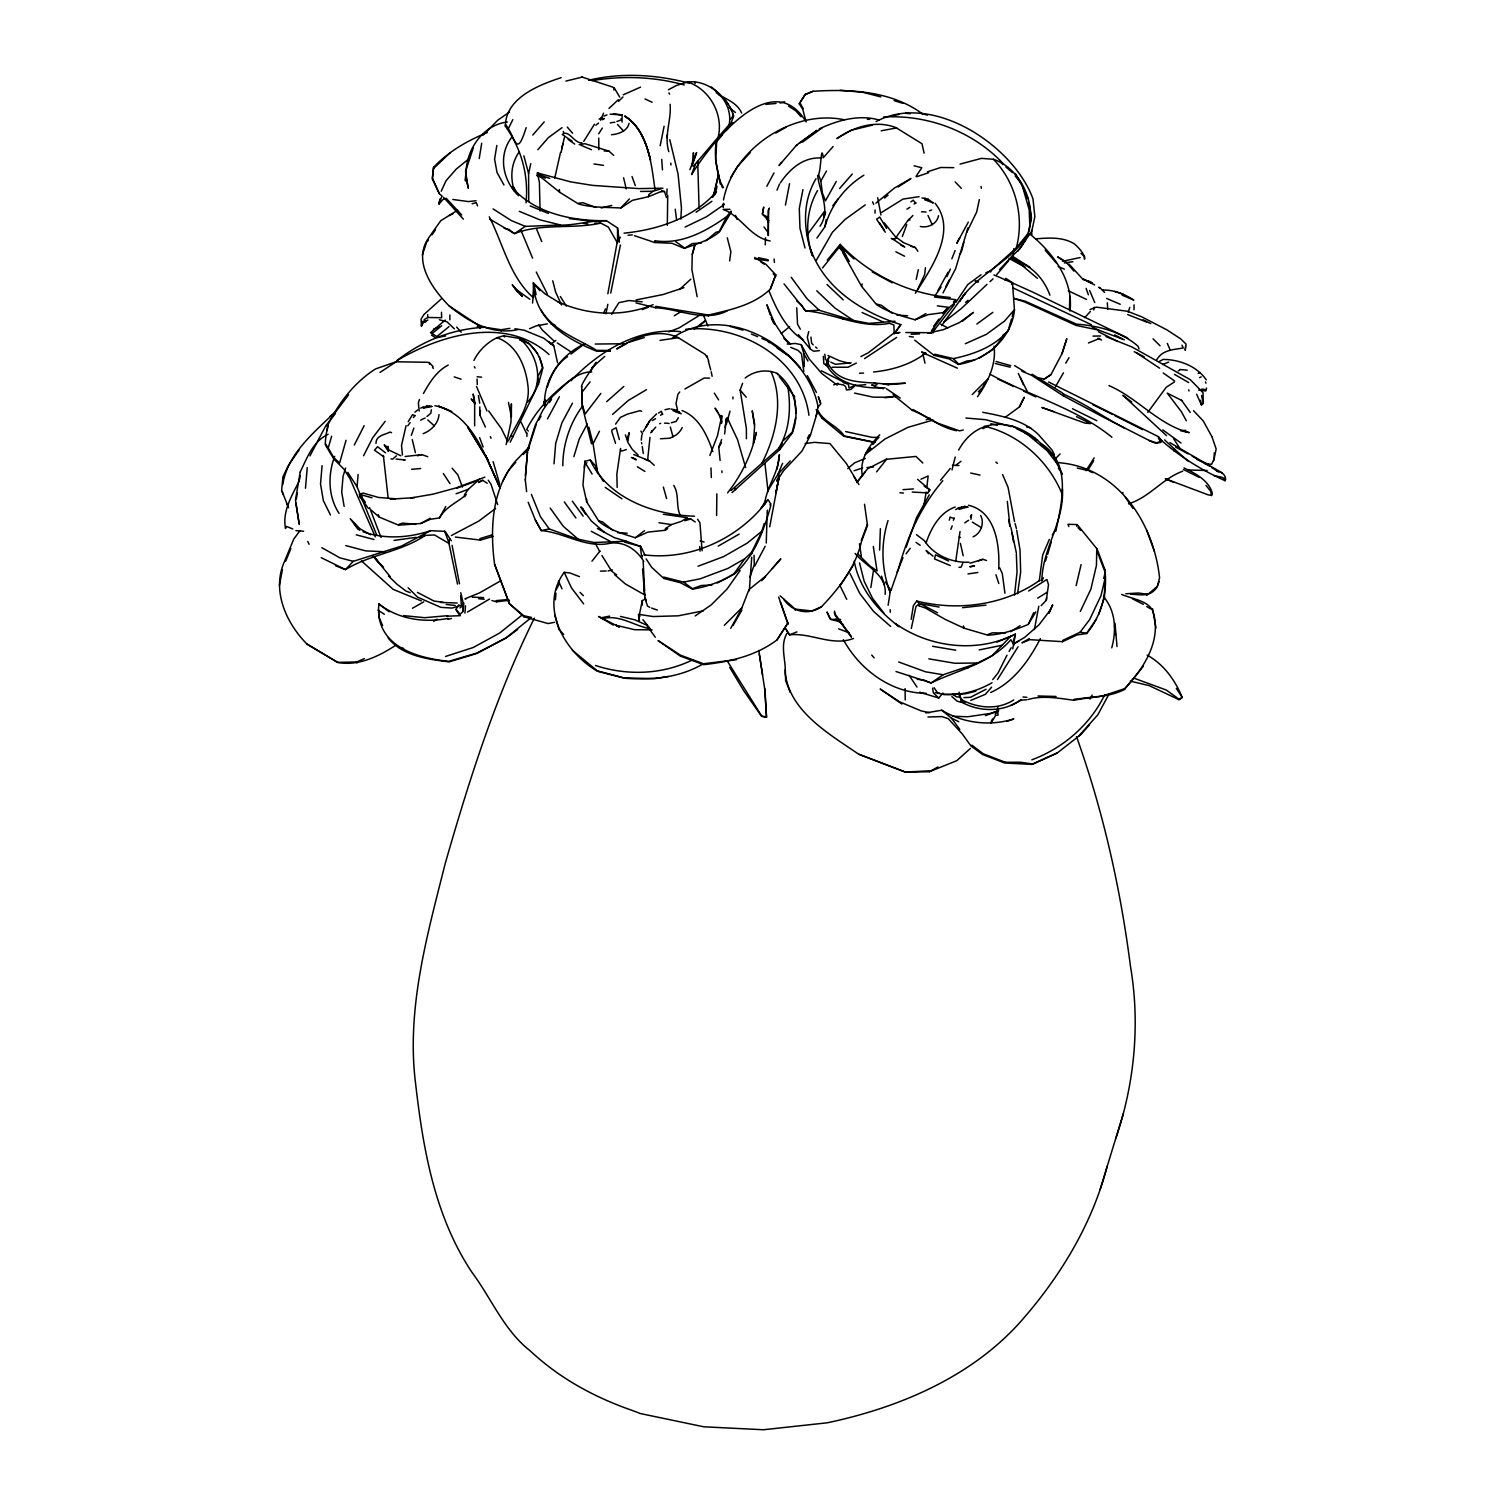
<?xml version="1.0" encoding="UTF-8"?>
<svg xmlns="http://www.w3.org/2000/svg" width="1505" height="1505" viewBox="0 0 1505 1505"><rect width="100%" height="100%" fill="white"/><g stroke="black" fill="none" stroke-linecap="round" stroke-linejoin="round"><path stroke-width="1.5" d="M485.381 427.063L479.794 414.872L479.794 406.896M581.645 387.237L581.645 386.258C580.78 383.399 608.377 344.814 589.885 372.13M706.842 356.986L705.13 354.39L677.852 337.402C656.876 328.109 634.527 337.44 616.693 348.972L627.491 343.121M994.053 346.131C996.442 364.605 987.882 382.063 977.498 396.737M388.121 450.315L388.139 446.383L388.572 450.879M526.844 436.506L526.995 433.026M796.728 307.81L797.537 324.252L800.321 329.162M526.035 202.855C528.744 175.05 521.313 148.525 505.341 126.251C505.586 98.258 537.755 85.334 561.139 77.658M528.725 201.482L528.594 173.564L530.757 163.669M875.026 213.127L875.063 209.985M643.181 561.628L644.61 590.6M751.729 557.189L749.321 590.788M1068.87 526.524L1067.929 524.286L1076.94 524.568L1078.163 525.753L1097.201 549.175L1104.99 569.943C1107.435 592.914 1101.51 615.808 1086.535 633.549L1076.865 634.978L1062.549 641.676L1029.89 639.663L1021.951 642.842L1029.345 638.59M1096.769 548.478L1096.449 565.466L1090.843 589.245L1080.308 611.444M711.338 477.574L710.962 467.942M732.916 398.881L732.954 396.981M508.728 440.269C516.215 422.698 530.531 406.67 528.01 386.578C526.016 366.919 517.024 344.701 496.989 337.703C487.037 342.594 478.966 350.458 473.943 360.353M695.084 244.055L692.262 254.477L691.905 269.715L697.172 296.711M768.886 220.671L762.433 214.274L763.581 207.445M845.772 255.511L839.169 247.309L844.117 251.862M877.678 197.757L880.933 214.989M767.305 510.233L766.233 543.042M905.107 688.594L905.22 699.976M1104.99 569.943L1104.463 597.316L1098.706 614.435M1069.453 310.068L1069.81 296.165M1070.017 311.046C1073.723 279.986 1052.409 252.088 1029.382 233.67M1160.073 439.178C1178.998 456.147 1201.573 470.162 1225.108 480.716C1227.233 475.636 1221.157 471.291 1216.586 471.178M879.597 550.059L880.387 528.707M667.317 225.355L667.731 195.368M666.828 194.371L667.054 188.972M525.301 479.963L527.446 451.989M1035.835 611.877L1028.254 624.425C1015.028 629.88 1002.217 634.546 987.75 635.148L964.216 628.225L945.215 619.42L925.613 608.133L919.198 605.857L919.292 603.543L916.752 601.041L913.366 605.668L911.183 619.289M964.216 628.225L963.388 625.892M1028.254 624.425L1033.766 612.554M1041.197 605.612L1046.295 600.232L1048.496 584.73L1046.897 579.463L1028.63 591.014M765.217 244.788L765.537 237.809M375.987 443.392C375.817 435.453 384.81 434.832 389.983 432.067L391.526 432.669M964.686 506.414L958.44 507.975L959.042 509.386L964.63 507.636L964.686 506.414L967.79 507.053M379.279 613.175L379.298 617.972L382.609 625.534M439.046 203.626L440.006 199.017L439.065 203.928L443.392 199.036L446.138 199.206M292.854 528.989L286.458 526.43L285.555 528.048M680.843 219.072L681.464 208.047L678.059 174.072L669.781 139.683M465.44 180.957L465.722 175.126M721.648 439.611L718.75 447.173L720.086 460.417M787.228 344.062L795.317 343.46L801.206 344.683L803.99 354.032L804.272 366.674M1005.19 280.363L1005.697 278.312L1012.508 282.733L1014.464 310.369C1011.172 339.001 985.794 360.335 958.29 364.417L949.429 358.999L934.059 355.368L914.758 340.205M465.384 180.412L465.722 175.652M474.639 425.877L474.658 404.864L473.191 394.009L474.94 402.794M463.86 603.053L463.032 611.463L460.116 614.266L455.959 609.393L458.987 604.728M716.85 493.885L716.606 515.538M1185.507 346.583L1185.225 350.326L1186.072 344.118L1180.842 338.964L1166.902 329.877L1141.749 316.821L1127.452 311.253L1096.317 307.133L1089.959 309.579M542.515 177.665L537.172 175.69L537.379 172.925L570.809 181.898L592.481 185.378L639.004 188.614L662.952 188.2L652.982 191.267L640.547 191.455M659.848 192.019L648.617 196.666L632.552 200.297L620.794 207.991C606.515 207.182 592.5 207.841 578.522 203.965L559.672 192.245L559.296 189.536M620.794 207.991L629.391 198.961M648.617 196.666L648.768 194.634L652.982 191.267M584.391 467.81L584.918 461.245L590.223 460.041L595.999 466.343L597.805 472.325L603.373 481.412M667.674 528.65L665.342 530.249L647.94 532.093L635.298 537.755C622.355 533.635 609.826 530.268 599.009 521.52L586.705 501.842L586.668 499.114M635.298 537.755L644.479 530.719M665.342 530.249L665.473 528.537L671.418 524.587L681.52 521.313L687.315 517.682L663.291 514.259M732.013 492.605L779.722 449.619L792.439 432.8C800.133 411.335 795.43 388.045 777.126 373.39C766.534 368.894 754.118 370.87 745.182 378.037M525.377 475.674L527.691 449.656L535.084 425.558L543.023 409.943L552.448 396.361M554.009 463.822L555.702 443.298L561.929 422.811L572.446 403.19M562.795 465.76C562.889 444.389 569.831 423.15 582.623 406.03M584.918 461.245L582.962 485.156L586.705 501.842M376.796 535.253L357.061 486.755L358.096 474.451M555.42 599.78L555.966 593.233M647.583 460.53L649.991 437.353M999.583 269.564L1013.241 255.022L1013.787 248.626M1023.908 242.474L1031.734 231.413L1034.744 217.284M395.815 645.25C378.79 656.274 358.754 666.282 337.703 662.463L307.001 644.102C286.797 623.728 272.179 592.293 283.467 563.886L293.776 539.053L299.758 530.964M305.477 488.26L307.246 467.622M322.089 465.685L320.527 483.97L323.349 500.619L330.46 514.992M723.134 207.088L723.435 203.664M1214.178 452.967L1214.272 458.461L1211.657 464.217L1205.392 463.935L1204.602 462.731M375.291 536.852L349.913 478.496L343.949 469.203L333.828 458.969L325.607 445.273C323.989 440.081 330.855 411.919 327.074 430.731M768.096 235.645L768.698 209.063M642.39 605.029L642.278 600.627L644.027 599.705M951.988 469.917L955.224 457.031M282.827 484.497C287.079 454.566 314.15 432.18 334.844 412.389M413.894 428.06L411.335 435.265M670.12 104.296C671.55 120.212 663.799 135.901 668.822 151.666M723.171 206.938L723.548 203.269M279.403 585.389L282.432 569.567M693.56 166.096L718.224 137.143C723.604 114.342 709.833 89.453 687.672 81.91L676.498 85.446L668.37 89.773M916.206 279.384L918.295 269.734M527.672 401.986L528.161 401.384C545.243 382.383 537.436 353.28 519.281 338.38L503.611 335.765L496.989 337.703M641.262 440.175L641.845 434.964M819.999 226.239C830.986 210.343 819.774 192.414 817.648 175.897C821.316 174.636 820.789 140.68 823.291 157.705L833.112 146.531M1039.278 580.798L1042.683 555.025L1049.324 539.411M1041.836 580.554C1042.514 548.083 1064.468 521.784 1062.417 488.88M487.375 132.515C467.509 140.642 448.377 151.535 433.591 167.337L432.368 179.264L439.385 193.825L442.169 196.139M561.591 304.048L544.979 293.851L533.297 282.978L533.523 297.501M561.12 152.344L562.889 143.84M510.251 442.094L538.47 384.227L542.872 368.085C540.201 355.18 532.3 342.726 519.281 338.38M926.817 487.451L928.152 475.937L920.947 479.192M824.796 354.239L825.511 359.657L829.029 361.294M1130.594 594.193C1141.091 594.588 1150.403 597.447 1157.232 586.8L1159.565 577.845C1153.789 522.517 1116.785 465.816 1056.604 462.562M439.009 414.646C438.312 423.488 431.088 430.599 423.131 433.685M427.928 319.982L423.3 322.71L421.438 326.19L422.058 321.299M1046.295 600.232L1046.633 597.692M544.603 406.519L545.506 399.747M729.643 260.892L730.866 251.674L727.291 237.809M1111.744 647.846C1116.541 630.426 1115.732 610.861 1103.447 596.582M1014.502 595.077L1017.041 572.201L1016.345 554.103M627.98 440.777L629.128 432.669L627.265 439.065M725.128 427.514L726.407 418.446L724.62 433.986M955.694 561.478L960.04 531.528M786.946 633.36C779.722 645.72 786.08 660.112 785.234 673.393C789.862 711.658 829.688 734.289 858.659 754.193L905.408 772.14L929.375 771.726L937.954 766.967M970.932 519.3L971.59 514.672L970.405 516.836M964.874 702.421L961.432 702.308L961.864 699.167M1021.067 699.543C1004.268 712.335 980.075 712.317 961.996 702.327L959.042 692.168M1012.752 648.843L1015.423 634.245L996.931 642.127M1076.696 526.336L1076.94 524.568M1062.549 641.676L1062.737 640.377L1080.026 632.269L1089.601 619.703L1101.002 595.66L1104.99 578.767M1027.896 699.562C1042.852 695.103 1058.974 698.358 1074.137 700.277L1074.288 699.261L1102.714 695.968L1124.611 688.669C1143.781 668.465 1161.747 640.848 1153.15 611.839C1149.067 600.645 1131.61 598.858 1121.62 594.4M1086.535 633.549L1096.524 619.007M1122.937 492.474L1122.636 493.358M1074.137 700.277C1091.181 696.533 1108.564 697.643 1124.48 689.478L1124.611 688.669M1146.772 595.378L1157.289 586.386L1159.095 581.739M1152.51 608.678L1155.972 627.98M1130.293 681.125L1149.18 685.622L1178.979 699.656L1182.196 697.398C1175.085 680.091 1163.817 664.326 1147.149 655.127M431.314 409.83L430.825 413.292L426.931 416.471M544.471 405.428C543.775 378.395 560.725 355.048 584.787 343.686L570.978 354.051M768.434 235.156L768.227 210.399L769.431 208.029M531.472 617.445L506.056 637.857L476.822 653.057L448.791 661.316C415.248 658.024 374.463 645.118 378.903 603.957C398.223 619.232 424.203 623.108 447.944 618.367M479.794 414.872L480.434 410.545M620.587 448.415L616.843 474.169L617.163 487.432M607.851 304.311L605.932 313.793M870.849 587.571L873.521 570.263M888.119 605.273L890.151 592.123C881.366 569.398 880.632 543.813 888.025 520.598M1038.807 606.214L1034.368 629.598M296.353 499.02L297.35 492.737M1055.776 531.34C1061.853 502.331 1072.068 463.389 1041.197 443.693C1015.423 418.089 977.535 415.606 958.629 450.07M777.088 469.127L779.402 454.604C778.856 472.57 766.421 486.717 764.653 504.213M433.591 167.337L432.368 177.91L439.385 193.825M634.489 235.702L654.769 242.531L672.039 243.264L684.267 248.4C696.702 243.942 708.949 240.612 719.371 231.958L731.223 212.205M479.211 158.571L481.713 143.201M496.819 145.477L494.599 159.097L497.007 172.435L503.949 185.002M431.822 406.501L423.319 408.062L426.686 405.974L431.841 406.406M816.933 238.072L825.003 226.672L826.189 219.561M642.278 600.627L638.91 617.069M923.825 505.868L926.158 492.06M1213.688 460.737L1216.153 448.998L1211.995 436.807M933.044 202.912L924.691 199.601M1205.881 389.851L1205.693 390.98L1198.751 390.077M925.425 267.702L924.691 274.493L917.467 289.882M1093.759 309.992L1094.267 307.265M911.315 628.469L915.999 606.459L918.163 604.596L919.198 605.857M650.743 432.819L655.729 427.157M664.1 126.27L660.187 145.74M785.441 205.075L789.561 183.704M802.936 189.574L799.287 208.537L799.964 228.252L804.987 248.005M885.109 387.876C864.077 388.723 836.987 385.167 826.207 364.323L829.217 357.231M985.85 272.819L991.024 270.599L1016.289 247.986C1024.604 217.172 1015.743 182.161 993.451 159.267L981.373 158.382L960.058 164.101M299.363 449.506L288.471 465.365L282.921 476.84L281.642 490.254L288.546 507.768M547.312 387.312C550.642 375.592 557.019 363.514 567.536 356.647M517.908 329.576C492.173 335.333 468.544 321.769 449.186 305.948C432.612 289.317 412.408 261.381 428.455 238.166L440.664 220.802L457.652 210.173M726.407 424.09L730.019 411.11M729.173 126.89L729.191 124.595C733.556 101.362 710.699 79.502 687.672 81.91M779.101 476.991L775.884 492.85L779.345 475.618L769.732 526.769M816.086 415.907L818.099 407.065L820.771 403.735L818.344 396.643M941.603 325.588L965.57 292.835L959.494 301.414C976.99 273.534 1010.608 262.848 1027.877 234.441C1037.547 206.354 1021.97 168.955 993.451 159.267M729.699 126.364L733.669 116.224L732.521 113.12M1133.98 309.748L1134.074 304.819M723.472 199.939C733.424 148.487 793.116 109.018 844.192 119.76M505.341 126.251L505.661 124.689C515.801 137.839 516.177 159.173 526.167 127.662M613.852 90.074L614.285 87.948L612.441 87.008L581.777 76.962M610.729 293.061L620.38 245.127M762.452 213.484L763.806 207.126M952.176 525.847L950.878 529.346M422.341 254.947L426.216 243.434M554.705 178.192L560.518 152.4M823.348 356.29L823.837 363.721L828.691 366.787M1028.367 232.259L1031.508 217.698L1028.874 203.025M953.361 520.26L954.302 518.021M715.232 194.446L717.02 186.281L712.298 197.174M621.226 118.65L620.925 120.043L616.881 121.472M714.386 193.129L718.562 174.58M764.22 523.533L761.549 532.13L751.616 552.316L744.768 558.788L733.989 573.725C721.158 581.927 707.519 586.517 692.488 589.189L680.354 582.68L663.874 578.484L651.665 567.31L646.153 558.938M299.326 480.151L300.304 475.825M300.191 472.081L295.507 499.735L299.081 523.815M1115.901 1138.081C1134.638 1083.111 1140.226 1023.607 1130.462 966.248C1120.435 888.101 1103.071 810.781 1076.489 736.566M713.502 195.688L718.073 176.01M817.629 411.448L810.16 435.961L801.883 451.161L783.672 470.651L776.693 481.092L779.327 474.865M1017.549 593.779L1020.653 572.145L1020.014 550.002L1016.722 530.249M1076.131 585.633L1081.117 564.563M1103.748 578.466L1104.783 574.026M1012.188 316.69L1013.298 312.024M613.4 113.759L622.449 115.001L610.127 114.154M949.335 520.166L950.069 517.118L954.057 518.491M973.077 536.852C980.978 533.372 984.703 523.119 980.639 515.462M561.666 148.826L564.45 137.369M629.052 123.297C627.472 131.048 618.499 134.171 611.482 134.735M1206.577 388.045L1206.163 389.739L1201.818 389.043M600.57 120.193L603.561 113.214M808.749 331.608L807.32 337.289L810.236 348.991L813.641 351.229L819.491 350.609M666.715 137.613L667.524 134.453M943.014 292.892L955.543 268.906L967.922 227.932M961.62 251.09L963.896 242.249M449.675 538.884L448.735 542.402L457.52 584.109M924.973 199.676L925.105 198.359L928.134 199.262L933.062 202.799M897.093 572.163L903.019 557.621M607.851 293.738L617.257 241.797L620.38 237.188M1013.467 640.923L1015.273 634.263M781.001 447.361L782.224 442.922M731.016 490.555L778.198 448.847C790.012 430.994 791.141 407.065 787.773 386.352M890.922 590.524L898.128 570M1000.016 161.073L1002.838 164.609M990.61 272.048L991.024 270.599M1027.595 198.528L1020.729 182.293M1027.877 234.441L1028.197 233.294L1016.289 247.986M692.262 254.477L695.329 243.697M938.518 215.685C937.145 223.85 927.945 228.271 920.326 226.465M1047.612 554.461L1051.167 542.101M1009.027 327.526L1011.548 318.853M346.037 440.307L339.622 462.976L333.583 457.482L328.222 447.926L331.646 436.205M908.023 220.652L912.914 215.478M979.36 199.582L976.67 212.036L966.812 232.259M573.875 456.636L579.237 439.027L587.27 424.015M1066.8 338.87L1061.984 353.713L1050.96 374.613L1043.924 379.316L1050.96 374.613M534.369 618.104C495.691 696.288 469.278 779.665 445.273 863.306C427.232 935.132 406.105 1009.065 415.625 1083.845C423.131 1149.274 434.738 1216.529 472.006 1272.402C491.345 1298.326 504.062 1330.476 530.136 1350.794C559.691 1378.467 594.682 1397.449 632.777 1410.637L640.472 1413.571L703.776 1426.796L763.43 1429.75L827.186 1422.808C899.651 1407.57 973.114 1376.379 1022.629 1319.358C1061.27 1275.036 1092.291 1223.396 1107.21 1166.187M334.693 456.316C327.714 474.771 328.071 496.5 339.039 513.374M345.604 468.036L343.065 476.314L341.71 492.041L344.137 506.376M1100.136 1189.458L1123.313 1113.7M557.565 362.761L553.746 345.492L548.629 341.541M527.803 450.428L536.269 424.222M1066.669 339.058L1061.984 353.713M419.444 399.483L418.352 403.001L419.199 410.997M1008.105 330.667L1008.406 329.689M926.083 542.91C931.068 528.255 939.666 512.396 955.224 507.016M795.693 417.694L792.213 432.311L783.24 440.664M556.21 589.809L559.465 583.188M1128.167 312.081L1129.785 307.415M906.104 547.35L916.489 517.682L929.281 494.825M906.744 224.715L902.342 236.492M879.729 434.813C869.043 445.593 859.092 459.89 862.421 475.975M748.869 589.885L741.401 609.073L730.734 628.319M1045.429 561.026L1046.878 556.643M824.157 217.096L825.474 213.183M825.003 226.672C830.779 205.32 845.095 186.77 863.87 175.201M898.56 568.796C907.233 536.777 921.192 506.094 942.807 480.753M579.481 576.641L569.887 572.954L564.187 572.333C538.752 607.249 564.469 652.116 597.485 671.286L624.33 678.209C651.025 680.26 678.586 678.002 702.271 664.363M955.092 250.582L951.856 258.804M954.208 302.58L955.092 300.21L953.399 302.016M826.207 364.323L828.484 357.663M783.672 599.253C792.326 611.952 808.806 615.771 821.561 606.684C839.226 588.154 855.574 567.347 861.368 541.838L867.501 525.433L864.51 504.25M406.087 425.633L401.534 445.386L402.418 454.962M506.132 444.633L510.966 422.134L511.38 403.867L511.399 417.017L508.483 402.381M602.357 128.057L598.689 133.776M746.405 438.745L746.386 428.549L740.14 390.096L742.605 383.286M309.974 455.846L325.776 425.783L335.408 413.574M529.515 446.552L515.594 461C491.608 489.069 489.934 529.327 494.581 564.281L509.424 603.787L523.928 616.768L548.046 623.559L554.574 622.299M765.161 546.296L754.776 565.88M439.065 203.928L441.661 196.816M695.573 163.725L691.604 174.524C710.511 143.972 770.447 67.104 804.724 119.742M727.235 310.895C703.719 322.578 679.733 308.939 655.729 307.772L655.729 306.343L708.404 315.053C730.471 309.785 753.064 305.44 770.334 289.148L775.79 274.813L765.989 264.353L754.663 257.468M861.312 540.483L867.35 524.342M1048.552 381.969L1158.699 436.807L1161.578 440.72L1160.919 442.432L1155.859 443.241L1152.096 441.943L1103.673 417.318L1063.226 395.777L1063.809 394.272L1061.984 392.655L1032.091 374.256M1155.859 443.241L1161.578 440.72M1173.956 451.086L1174.652 449.243L1164.644 439.912M473.266 147.979L465.553 171.382L468.281 188.388M960.341 253.894L960.905 252.464M770.014 505.059L770.579 503.667L767.945 499.528L761.135 508.257L765.593 500.864M1173.975 482.428L1165.284 478.722L1208.026 494.806L1211.544 495.465L1212.372 493.395C1208.948 480.415 1195.139 473.228 1184.021 467.942M776.994 190.138L779.458 184.156M1211.544 495.465L1210.716 491.364L1206.013 485.381M285.705 561.139L290.841 548.629M603.787 312.889L605.443 308.882M770.334 289.148L775.79 274.813M767.701 490.912L777.897 474.376L782.6 463.314M777.897 474.376L790.2 460.906M990.93 722.475L992.416 718.995M1049.023 613.175L1052.672 604.841L1048.797 612.968M816.011 178.7C801.939 202.178 803.313 230.905 812.531 255.85C804.987 234.535 806.059 210.305 817.535 190.552M717.227 583.056L734.064 574.252C754.569 556.436 763.712 530.851 770.823 505.567L770.579 503.667M991.024 723.115L995.67 715.327L998.041 715.101L997.42 709.024M441.228 191.229L446.026 180.751L456.166 169.162L469.541 158.288M761.869 463.389C775.903 435.641 784.199 400.97 770.936 371.472M946.89 276.657L950.389 269.075M946.344 286.59L949.392 279.949L946.062 286.27M709.871 455.469L717.509 435.566L721.817 415.643L721.441 423.451L720.782 415.531L721.629 422.077L719.183 414.684M749.847 577.299L754.287 564.676L754.043 555.289M1027.275 391.432L1018.321 373.541M425.99 407.385L426.686 405.974M1005.284 417.261L1019.374 406.971L1024.19 397.264M731.073 213.052L731.073 211.114L726.67 216.626L719.371 231.281L715.91 232.353L705.864 240.875M300.191 472.062C307.039 458.028 312.814 441.435 328.109 434.324M1006.977 655.202L998.06 672.961L992.717 679.583M825.116 212.581L823.48 215.855L825.549 212.224M511.343 137.802C498.287 155.166 502.538 178.888 516.855 194.051M519.112 152.061C510.872 163.612 510.12 178.06 514.484 191.21M508.445 128.376L512.866 119.648M327.149 426.423C338.042 403.754 354.108 382.458 375.554 368.932L396.078 361.783L427.213 362.291L429.264 362.573L433.007 366.505M354.296 445.01L364.172 425.633M363.57 455.714L372.694 437.786L385.167 421.344M1019.374 406.971L1024.228 397.489M995.106 714.198L998.662 710.717L985.38 715.627M968.317 222.1L956.823 243.283L959.663 237.903M968.599 520.26L966.963 521.332A7.807 3.311 -44.2 0 0 966.078 521.934L964.78 522.912M597.748 473.605L593.064 443.674L599.46 431.239M807.414 438.444L809.37 434.682M299.119 481.261C291.801 495.672 282.075 511.794 285.536 528.537M538.207 375.855L542.515 367.653L539.392 356.892M611.67 314.244L618.875 302.674L628.902 300.548L642.127 301.847M816.312 260.346L832.397 232.297L845.133 219.41L865.225 204.925M547.5 418.917L559.371 396.793M766.816 186.3L774.003 172.906M1089.977 699.091L1092.16 695.065M1104.783 694.633C1090.184 724.864 1063.132 748.136 1031.828 759.837M1108.94 694.219L1097.691 714.988L1078.427 736.378M408.231 421.682L412.521 414.684L415.135 415.568M502.595 481.318L508.615 470.425L515.764 462.317M733.086 625.422L741.927 610.089M948.075 272.217L938.01 290.409M1055.287 387.067L1063.471 372.826M942.92 693.071L938.763 698.019L919.63 692.225M1009.102 651.458L1011.21 647.696M1040.369 638.628C1028.987 660.469 1013.881 682.047 990.704 692.469M583.733 141.376L594.437 124.238M836.272 181.447L825.455 200.842L822.351 192.791L820.827 181.033L826.508 171.043M730.734 177.477L737.525 166.434L750.13 152.72M927.437 200.485L928.134 199.262M985.85 382.007L979.153 393.257M1086.008 470.632L1094.154 457.915M649.953 420.478L646.285 426.611L649.953 420.478L656.575 413.913M1065.728 363.175L1069.039 357.626M445.781 506.527L439.498 517.908L430.43 519.281L420.742 523.495L398.693 525.189L379.222 517.099L371.265 510.157M538.677 420.196L541.085 416.17M840.505 585.106L853.109 565.447M718.75 447.173L721.459 442.696M423.432 393.52C429.659 382.364 436.506 371.152 448.227 365.057M678.341 417.732L676.14 421.419L671.324 422.755M641.77 556.568L642.39 555.533M689.873 169.726L696.608 152.588L692.037 166.077L693.448 152.739L693.673 157.329M410.113 422.623L407.78 425.802M922.828 114.173C892.032 90.977 850.193 88.87 813.057 91.297L805.25 94.364L799.249 103.826L802.729 109.263L806.153 121.961M643.124 431.709L647.639 424.354M1088.134 469.767L1093.684 460.775M799.249 103.826L805.25 94.364M736.453 659.679L703.493 663.78L680.222 655.051L658.061 640.566L680.354 656.105L703.606 664.664C729.699 661.73 755.454 656.124 776.975 639.945L787.886 623.051L778.668 597.09M427.307 241.703L428.455 239.897M839.132 248.306L840.185 244.374L827.261 260.177M944.877 311.065L943.165 312.607L928.096 314.658L915.078 319.775C901.533 316.05 888.514 312.419 876.587 304.668L861.594 286.326L862.139 283.937M915.078 319.775L925.932 313.623M943.165 312.607L953.925 303.615L955.826 299.683L934.473 297.012M1052.315 534.952L1055.513 530.042M955.844 302.43L967.715 284.633L981.072 274.757M991.645 687.145L985.38 694.313L970.819 700.389M997.476 679.545L1018.076 646.774M464.951 613.062L465.478 605.8M912.218 492.06L927.814 492.906L929.845 489.859L917.599 479.343M915.999 176.424L921.794 167.77L914.099 165.776M712.674 197.249L716.474 191.643C693.504 218.075 657.986 229.757 624.048 233.162M1147.769 412.389L1166.243 387.255L1174.201 382.101L1174.54 380.934L1163.215 372.977M439.498 517.908C445.518 506.79 457.746 502.331 466.362 494.468M915.454 293.249C930.673 268.981 957.726 231.055 935.057 203.231M1009.027 258.427L1022.497 265.764L1023.626 264.109C1036.004 270.185 1045.335 282.3 1049.907 295.206M807.056 235.062L824.345 211.547M1025.488 240.499L1019.826 248.795L1013.241 255.022M1023.08 244.017L1017.531 251.391M549.4 402.531L551.564 399.408M431.954 234.874L435.434 229.851M484.892 477.141L479.568 479.154L468.337 489.275L464.424 494.863L464.838 496.706M1041.385 580.855L1043.511 577.845M722.513 134.697L716.23 142.204C713.765 157.649 717.227 173.489 722.513 187.824M720.312 184.137L715.609 159.568L716.719 141.508M784.688 101.776L780.079 103.055M894.76 239.182L908.192 220.069M826.17 365.358L828.07 362.649M810.612 249.284C824.759 289.016 862.835 312.607 900.818 324.591L894.252 333.922L893.838 324.948L889.53 323.293C860.446 329.012 834.071 313.115 805.589 310.914L784.049 283.862M934.586 296.297L941.133 286.966M934.059 355.368L934.868 354.239L953.399 358.604C973.848 354.333 995.689 346.376 1008.952 329.463M893.011 394.724L912.406 410.451L913.027 409.567L937.634 423.131L959.475 430.844L963.313 430.035M1011.435 284.257L1012.508 282.733M958.29 364.417L966.944 360.993L974.638 360.128M776.975 639.945L787.886 623.051M1084.484 256.396C1083.224 263.018 1089.488 257.28 1074.532 243.998C1063.132 236.699 1048.496 237.809 1035.553 238.881M413.405 417.562L414.74 416.001M333.207 415.211L348.596 394.762M740.121 570.527L727.009 589.095L711.244 604.86L695.178 615.959M954.565 304.236L934.097 330.272M429 406.707L429.602 405.692M1015.423 634.245L1010.608 636.389L992.096 655.729L976.388 663.63L943.089 674.767L931.219 682.913L896.002 671.55M894.798 332.831L900.818 324.591M933.74 326.096L939.026 318.947M931.501 330.686L948.639 308.168M866.128 453.024L870.191 447.813M822.52 267.946L839.169 247.309M674.014 409.416L673.055 410.696L681.201 413.819L676.798 410.376L670.948 409.021M910.205 548.347L906.048 553.84M445.198 320.076L430.486 332.699L436.939 336.537L449.017 326.604M942.995 313.586L946.814 308.506M1050.471 609.788L1038.958 624.876L1024.453 637.537L1013.335 643.933L1018.885 641.111M832.811 205.677L837.984 198.98M856.778 482.315L867.595 468.789L885.994 459.326L915.981 456.429L922.81 463.013M600.834 393.445L585.182 413.913L582.341 405.108L581.908 392.391L590.092 381.856M1003.948 335.653L993.281 349.292L979.003 358.19M1124.48 689.478L1143.292 666.339M591.973 561.196L600.006 550.999M856.778 482.635L865.281 471.93M876.587 471.874L886.727 459.138M679.733 391.977L677.89 394.291L676.008 403.585L677.476 409.548M872.862 444.502L878.205 437.861M396.605 360.899C421.551 340.958 452.873 328.711 484.836 327.281M781.603 162.371L779.007 165.55L796.634 145.082L816.858 130.258M638.948 617.313L639.964 616.091M996.705 274.625L1008.726 260.628M1196.663 394.272L1201.404 404.826L1202.834 403.34M615.564 424.147L620.342 417.431L627.491 414.101L639.964 410.677L641.676 411.298M1090.391 311.479L1084.635 317.687M940.55 480.264L950.238 468.469M726.144 130.578L733.01 122.601M727.555 492.888C741.438 475.166 751.71 454.548 756.338 432.424L753.29 443.712L754.607 426.517L752.237 410.827L754.739 424.485M532.77 135.036L544.208 121.886M537.831 149.748L548.403 137.595L562.061 127.662M730.264 119.309L733.481 115.603C730.17 103.431 720.914 94.495 711.263 86.97M762.659 579.481L765.424 576.321L750.205 588.662M1014.502 309.635L1004.512 321.092L986.433 334.298L965.307 343.723M772.291 568.533L780.832 558.769L761.586 580.723M570.997 380.765C598.877 351.361 638.496 327.243 680.467 331.664M839.583 188.52L852.338 173.997M766.666 501.635C738.504 538.677 690.381 560.895 643.895 554.799M780.305 182.952C789.862 168.88 803.444 156.765 821.636 158.006M1089.507 724.808L1080.91 734.515L1057.018 753.158L1032.28 764.408L1004.644 762.997L982.539 754.475L971.064 746.085L962.128 733.763L948.206 718.638L941.867 716.587L928.002 717.001M1156.781 359.733C1162.236 349.875 1173.58 349.668 1183.231 347.994L1182.008 345.191M930.748 333.282L935.113 328.429M321.223 557.678L345.51 569.605L353.224 561.346L401.44 546.108L430.562 530.682L445.123 531.378L451.293 540.746M523.232 454.529L529.177 448.302M433.591 168.466L450.164 152.795M483.124 135.093L497.91 120.08L509.518 112.066M729.191 124.595L718.224 137.143M724.281 625.365L741.815 607.851M1055.758 458.329L1060.16 453.946M618.517 101.399L622.976 96.96M972.211 394.573L988.428 378.395M978.382 391.752L981.279 388.854M608.998 108.435L618.31 99.687M672.039 338.324C724.451 300.661 807.338 347.241 818.099 407.065M598.557 123.09L595.83 125.197M675.482 411.599L676.798 410.376M694.219 329.068L705.375 320.509M425.125 418.033L423.131 418.879A7.713 5.606 -17.2 0 0 422.115 419.387L420.704 420.234M1201.573 404.864L1202.627 403.886M986.979 284.407L961.262 308.6L943.729 322.239M990.008 281.661L993.037 278.895M679.451 289.524L690.851 279.14M552.467 396.342C563.999 386.465 574.872 371.961 591.653 371.904M965.664 302.336L967.997 300.266M591.578 368.029L604.784 356.346M606.684 401.647L623.823 386.484M612.554 414.421L628.394 400.386L646.416 389.701M432.198 333.395L441.736 325.738M875.948 203.137L894.478 187.993L909.829 179.227M962.749 563.528L960.924 567.31L958.948 567.291M699.994 325.513L705.356 320.885M441.097 299.081L423.94 314.507L421.061 319.116L421.438 326.19M884.564 198.077L888.025 195.142M659.698 423.733L660.639 423.3M847.767 468.619L854.671 462.806L865.225 458.442M781.283 333.508L789.636 326.623M970.349 748.493L956.747 760.702L929.375 771.726M796.314 145.552L797.462 144.612M909.904 207.314L906.913 209.139M761.737 531.34L747.195 543.117L723.548 556.643L698.019 566.237M414.929 412.163L417.656 409.962M898.146 186.959L910.995 178.512M489.558 599.065L467.472 612.027M522.273 614.905L499.735 632.984L473.247 647.489L445.555 656.462M602.339 119.76L604.276 118.556M962.41 321.186L973.453 312.363L959.663 322.446L943.56 329.633L927.964 333.169M867.52 451.143L870.981 448.415M865.243 454.491L885.015 438.99L907.985 427.326L933.081 420.046M914.024 204.04L916.037 202.968M599.159 119.215L601.36 117.503L603.825 118.801M1083.544 279.253L1094.605 284.934M956.183 464.97L960.961 461.32M495.596 508.464L478.835 521.05L451.444 535.498M550.999 344.118L555.834 340.506M910.901 201.896L913.234 200.165L915.586 203.175M517.664 629.485L506.113 637.988L477.01 653.433L449.073 661.899C427.42 659.077 402.832 656.142 388.139 637.988M655.54 418.672L652.248 420.61M802.522 142.166L822.087 127.869M976.858 324.027L992.886 312.325M1002.819 335.295L1006.582 332.549M459.984 607.907L461.433 606.666L460.643 595.717M900.065 332.53L894.422 332.68L868.291 352.791L860.898 356.572M799.362 143.238L816.35 130.973M925.519 353.224C910.581 364.699 892.089 370.098 873.558 371.998M330.065 416.321L335.408 412.577M575.098 376.551C555.59 390.453 537.473 407.799 526.675 429.452L528.293 430.994M696.119 212.224L711.94 201.294M724.319 204.435L706.466 216.758L685.114 227.067M726.67 216.626C705.751 231.563 681.125 244.882 654.769 240.706L654.769 242.531M817.648 175.897L818.701 175.163L820.827 181.033M881.723 212.356L903.038 199.074L919.122 196.647M1178.979 699.656L1182.196 697.398L1176.327 688.368M856.326 363.081L848.049 367.239L832.115 367.22M489.614 219.053L514.522 233.595L525.32 226.371L558.807 225.073C574.891 225.712 590.299 220.238 606.402 220.689L617.539 227.932L619.439 242.098M380.05 372.393L396.078 361.783M678.04 412.633L679.225 411.862M1010.927 705.375L1021.538 700.088L1026.504 699.844M345.51 569.605C370.249 554.329 400.781 551.959 425.275 535.404L434.494 534.952L449.261 543.606L444.633 531.209M426.009 320.81L424.617 321.713L424.147 319.662L427.721 317.499L441.661 317.706L441.473 312.306M660.526 415.211L662.84 414.101M864.566 358.623L896.623 337.421M1010.645 631.705L1020.089 625.704M684.888 388.986L704.208 378.018L709.607 378.15M433.741 621.339L437.165 619.157M1039.993 580.14C1004.794 605.255 958.234 611.406 916.752 601.041M1037.679 598.143L1047.217 592.199M1034.838 216.532L1032.994 198.867C1013.467 145.402 932.141 91.41 876.079 121.566M658.532 413.047L661.429 411.26L662.332 414.308M660.45 438.764L669.913 438.218L675.933 435.114A19.998 17.101 -16.6 0 0 682.216 427.552M674.259 315.787L681.727 311.178M701.575 314.056L679.169 327.864L668.86 331.871M955.675 509.612L958.44 507.975M986.528 560.5L982.878 559.314L969.991 563.209M623.221 94.815L640.566 87.139M579.218 144.706L584.824 143.69L608.942 151.102L613.645 155.391M500.977 580.648L479.644 592.82L464.932 598.84L466.099 598.802M718.205 546.108L739.181 534.106M744.768 558.788L727.95 568.401L700.333 578.767L683.571 582.115L663.686 577.073L663.874 578.484M412.483 608.246L423.676 601.887M775.752 133.098L785.93 127.323M487.206 483.274L482.71 480.302L478.534 482.522M420.742 523.495L430.204 518.209M307.001 644.102L337.666 662.369L356.629 661.974L364.379 658.607M982.972 428.643L988.503 425.633M449.412 215.535L452.967 213.654M396.793 360.692C441.04 334.392 506.282 315.693 548.986 354.446M804.987 94.721L813.057 91.297M1182.742 471.197C1162.462 478.515 1149.5 497.402 1128.543 503.799M684.267 248.4L692.3 243.584L701.443 243.001M821.561 606.684L811.835 610.955L795.223 609.13L780.192 595.867M986.095 689.215L970.462 697.342L963.877 697.586M1159.189 361.482L1163.215 359.413C1179.487 359.582 1196.795 366.091 1206.295 379.862M931.219 682.913C958.779 669.575 990.177 663.705 1010.909 639.681L1013.9 645.062M992.002 682.762C974.939 692.563 954.584 697.511 935.188 692.563M395.458 498.757L378.526 497.459L363.175 493.076L359.432 494.298L359.977 496.8L362.009 496.612M1088.454 342.971L1099.666 338.418M1013.655 699.976C998.172 710.078 978.175 708.328 962.316 700.088M479.568 479.154L455.902 487.959L432.97 494.186L410.79 497.967M478.703 482.183L482.71 480.302M1178.265 370.832L1179.694 370.192M1187.219 370.192L1179.958 369.478M1198.168 373.372L1199.824 372.619M1199.504 377.642L1201.197 376.871M614.83 122.319L612.911 122.413A6.998 5.625 -18.2 0 0 611.82 122.582L610.259 122.977M420.591 408.137L423.639 406.802M396.398 455.827L392.805 459.081L390.98 458.912M693.015 659.66C662.952 674.635 627.19 675.99 595.491 665.473M439.009 326.905L433.402 329.181M819.19 128.941C837.457 120.306 859.374 114.098 879.334 120.099M926.158 419.82L930.165 418.108M529.553 328.692L536.213 325.889L547.406 323.838M926.064 212.073L924.145 211.885A6.998 3.499 -7.2 0 0 923.092 211.829L921.511 211.829M1010.608 636.389C973.434 652.963 928.303 646.755 895.306 623.503L899.087 626.663C877.566 610.503 859.167 588.248 854.219 561.177M1002.499 645.193L979.191 649.915M785.873 629.165L789.542 634.847L796.916 631.893M629.297 342.143L644.215 337.572M1162.556 364.511L1168.633 362.122M653.114 304.631C622.844 317.292 587.514 315.41 557.904 301.752M642.296 309.579L648.599 307.133M446.74 616.222L460.38 615.677M603.994 116.054L606.966 114.926M833.676 384.885L838.04 383.229M514.522 233.595C541.856 222.909 572.314 229.4 600.758 223.116L608.283 227.029L617.539 243.076L617.539 227.932M456.579 488.316L475.655 481.28M456.071 493.791L468.337 489.275M987.788 634.527L992.359 632.834L1005.453 633.022M683.571 582.115L692.432 588.718L701.386 585.483L711.959 585.031M477.16 326.491L478.947 325.851L480.057 328.429M929.488 210.775L931.689 209.985M398.543 524.53L402.606 523.082L415.568 524.38M1006.77 721.422L1013.806 718.939C989.857 726.501 963.2 723.228 941.735 710.228L925.744 712.918M978.419 560.857L982.878 559.314M998.172 710.812L990.817 713.351L967.659 716.775L952.684 716.23M928.717 172.68L916.62 176.743M669.085 423.469L667.035 423.244A6.603 4.064 14 0 0 666 423.168L664.514 423.168M854.088 470.764L862.61 467.905M683.928 287.681L663.028 294.547L636.126 299.928M1057.263 752.876L1032.637 763.957L1020.484 762.245L1005.246 762.264M584.749 463.596L586.95 462.863M455.319 537.059L480.49 540.107L493.113 536.344M695.272 522.009L690.776 518.962L684.907 520.711M1064.317 262.942L1072.933 261.701M927.4 171.833L940.775 167.488L953.794 167.657M964.63 507.636L967.847 507.185M460.191 605.668L452.027 608.076L440.777 607.324L417.525 597.146L408.118 587.759M430.562 530.682C408.89 537.943 384.829 539.467 363.044 531.792M416.132 537.36L394.028 540.408M419.538 537.097L425.275 535.404M472.1 203.777L476.295 202.592M1080.195 257.524L1062.492 261.306M449.186 305.948L480.603 326.679L501.165 329.745L509.875 328.372M492.248 534.839L479.926 538.621L480.49 540.107M417.355 455.789L421.927 454.642L427.777 456.711M975.823 691.19L965.458 693.805L943.654 694.689M447.926 619.364L451.519 618.48M565.936 81.082L582.529 77.018M872.298 125.141L851.021 130.295L836.874 138.535C853.824 126.759 875.835 119.779 895.945 127.624L922.038 143.784L924.07 153.19M601.172 207.972L611.801 205.433M608.058 570.959L612.309 569.943M853.542 638.44C832.133 646.774 811.007 632.401 789.542 634.847M970.217 566.915L974.488 565.899L969.897 566.595M507.354 121.98C478.157 125.404 459.382 160.546 468.281 187.598M588.549 80.292C621.621 72.278 656.82 74.61 689.497 83.264M664.984 409.717L669.48 408.739M528.199 502.313L535.347 519.996L541.292 530.588L549.231 528.932L576.942 538.922L593.967 542.515L626.174 541.217L640.829 546.522L645.175 555.571M884.846 397.753L896.792 396.342M843.308 382.627L848.406 384.283L849.027 387.989L855.498 385.242L850.927 389.456L846.487 389.964L845.641 386.616L843.477 384.904L838.398 384.151M703.456 610.804L678.247 615.827L653.17 616.542L638.515 614.341L638.722 615.921M601.21 617.784L609.619 616.128M436.939 337.628L445.649 335.954M881.196 130.803L896.66 127.906M865.732 384.659L855.95 385.487M431.521 335.107L435.19 337.496M421.927 454.642L405.108 456.504M916.507 534.67L924.39 540.671C933.89 555.307 951.875 562.983 969.051 562.23M894.215 115.302L898.767 114.512M591.86 80.687C622.43 75.513 654.374 76.642 684.267 84.957M895.08 321.242L868.949 323.406L851.905 320.132L819.228 310.275L805.589 310.914M668.201 676.516L654.976 678.623L624.18 677.908L597.259 670.835L572.333 650.216M967.978 573.932L977.874 572.483M491.89 600.551L496.575 601.793L509.555 600.25M939.44 693.165L937.972 693.372L934.078 687.729M660.055 340.356L678.492 337.684M805.137 443.561L814.506 442.338L829.951 443.58L846.487 463.672L858.941 484.535M602.245 618.762C619.345 614.002 633.868 625.892 649.803 628.62M476.069 200.748L468.337 201.576L452.798 199.469M962.617 607.681L985.963 605.142M578.578 203.231L583.112 202.742L595.811 207.445M765.97 104.353L776.053 103.431M851.153 362.837L835.407 364.285L830.835 362.178M506.997 599.63L496.142 600.627L496.575 601.793M411.58 469.334L420.704 468.507M1188.329 469.993L1207.123 470.501M447.643 615.677L424.711 617.708L403.697 615.639M866.974 467.528L873.521 466.964M628.055 235.232L632.382 234.874M660.526 191.831L664.514 191.53L666.489 197.569M567.291 127.116L572.596 133.23M903.019 489.652L913.441 488.937M1185.79 430.336L1180.522 430.693L1189.176 432.612C1158.229 424.786 1137.498 397.828 1108.94 385.6M390.19 499.19L414.628 497.609M1125.796 593.76L1138.551 593.026L1146.923 594.23M929.488 770.823L905.427 772.046L858.659 754.193M933.439 332.737L905.822 332.53M911.108 334.242L919.48 333.922M859.487 373.24L863.55 373.089M889.417 384.528L905.37 383.229L883.416 384.076L888.872 384.697C867.369 380.633 839.113 386.635 827.562 362.385M620.474 616.429L634.941 619.853L647.206 625.384M926.29 693.335C891.261 693.241 859.825 669.744 843.364 639.681M600.439 571.129L606.158 570.997M729.963 209.308L723.058 209.402C741.137 215.855 750.036 237.414 770.127 240.951M1093.025 336.104L1100.588 335.991M977.347 662.99L954.941 663.272L928.811 658.851M963.802 667.769L968.449 667.712M595.246 344.043L624.011 343.742M606.402 220.689C572.596 221.066 534.821 213.71 511.681 186.996M592.406 221.254L569.304 218.62M594.72 223.116L600.758 223.116M483.557 597.598L472.25 597.165M874.838 442.263L844.305 435.961C837.326 425.595 823.611 422.021 818.005 410.602M874.518 442.47L843.835 436.262L822.012 418.24M610.296 351.248L596.62 351.192C568.344 339.773 537.417 321.863 533.88 288.527L532.544 303.069M892.521 397.226L873.22 397.17L854.539 393.087M879.014 437.391L872.166 437.372L845.659 431.578M883.454 117.051C927.87 114.324 973.49 131.556 1003.816 164.29M610.334 350.477L596.657 350.364C577.092 338.418 553.483 330.95 541.104 310.086M652.154 629.861L634.64 629.711L615.808 625.196L619.345 627.002M1056.077 696.476L1038.017 695.968M896.453 237.903L892.804 239.464L891.242 238.317M827.054 612.385L830.553 619.345L840.58 619.477M694.539 516.196C654.318 515.049 608.283 498.757 590.223 460.041M686.449 518.905L690.776 518.962M1102.074 290.051C1113.248 289.656 1124.517 293.832 1133.754 300.097L1122.203 295.225M403.961 459.947L405.184 459.966L396.135 459.081M685.753 329.275C740.234 323.895 801.337 357.569 808.938 415.286M457.219 603.035L440.57 602.433M867.407 119.309L869.758 119.365M604.145 150.97L608.942 151.102M626.362 449.544L621.81 451.086L620.417 449.863M952.439 465.252L958.967 465.534M384.941 551.752L365.753 550.886L345.774 545.6M617.596 532.657L627.171 533.203M423.037 321.506L426.084 321.694M840.053 90.262L862.722 92.257L880.782 96.884M896.848 315.053L907.722 315.749M1022.949 697.022L1026.862 697.323M997.345 425.181L990.854 423.714M477.123 376.796L481.638 377.172M484.177 599.253L478.759 598.764M295.902 530.607L303.615 531.227M982.746 412.295C1002.217 416.038 1023.889 420.158 1038.525 434.7L1052.202 450.24M965.928 418.033L985.719 419.707L1011.247 426.63M899.877 492.737L903.47 493.038M905.634 113.289L910.205 113.703M1139.059 348.953L1138.062 346.263C1121.752 331.74 1097.39 325.513 1076.451 324.139L1025.074 301.151L1013.787 298.366L1024.755 302.016L1075.962 325.381L1098.424 330.028L1124.329 339.81M978.532 281.491L975.071 281.153L978.325 282.037M541.292 530.588C564.62 532.601 585.633 548.497 609.882 543.324C624.086 541.01 636.86 549.739 643.801 561.516M754.663 258.841L768.265 260.816M640.829 546.522L624.406 542.101M399.333 647.884L403.66 648.335M446.157 604.483L455.206 605.48M917.241 679.301L923.901 680.053L930.278 682.743M583.47 223.361L587.834 223.869M921.982 198.002L925.105 198.359M494.581 564.281L509.405 603.693L523.796 615.771L531.115 617.351M434.907 405.673C472.363 413.367 485.701 457.689 500.187 488.241M1080.026 632.269L1086.591 633.097M950.295 297.463C908.775 294.002 868.799 274.587 840.185 244.374M937.314 305.854L948.395 307.302M443.279 602.376L433.929 601.022L417.412 592.387M894.422 332.68L898.579 333.263M909.321 336.48L913.403 337.045M875.929 385.525L871.658 384.941L875.534 386.729M658.983 522.743L671.418 524.587M593.948 163.951L603.486 165.362M729.699 667.373L743.884 690.964L761.662 716.418L766.515 717.151L765.104 691.642L758.802 650.48M960.115 697.304L956.164 696.702L952.646 694.125M514.898 328.748L524.116 330.197L543.869 338.286L553.614 345.905M919.292 603.543L939.101 607.042M932.592 646.285L955.75 650.216M943.089 674.767L925.537 671.794L898.711 661.993M335.427 565.673L344.796 569.417M1038.996 378L1044.169 378.959M635.919 302.9L655.729 307.772M1026.504 426.912L1030.699 427.796M1156.103 442.639L1148.879 440.457M758.407 257.712L768.114 259.782M1213.764 475.486L1221.985 477.273L1225.559 479.512M970.706 473.04L980.018 475.072M950.295 565.56L934.511 558.919L935.489 554.837L948.545 561.008M929.488 712.712L921.116 710.868L899.52 701.782L880.18 689.008L901.89 704.02M727.141 660.789L761.605 715.947L766.515 717.151M995.313 363.514L1010.156 367.182M504.156 228.327L508.972 229.437L513.788 233.294M1208.59 464.405L1196.531 459.345M1077.204 468.036L1087.325 470.482M876.757 387.142L883.341 388.741M654.224 465.29L649.426 460.906L633.774 454.529M537.172 175.69L540.013 176.405L559.672 192.245M559.898 224.809L539.956 219.862L519.338 211.358M830.553 619.345L841.333 622.035M1127.621 314.545L1146.509 322.032M968.486 505.247C995.84 511.662 999.884 545.581 998.699 569.003M917.862 251.241L915.379 247.591L902.586 242.249M454.435 328.88L446.985 321.807L439.422 319.756M876.926 304.142L881.497 305.327L891.957 313.096M984.402 426.216C1019.299 434.343 1048.816 461.188 1062.173 494.223M359.432 494.298L371.98 497.798M961.432 702.308L957.067 701.161L951.875 696.533M356.252 534.821L373.974 539.505M353.224 561.346L339.791 557.791L321.844 547.688M664.514 191.53L661.654 190.665M883.322 322.051L862.064 312.513M849.761 363.476L839.583 360.767L827.976 355.519M996.084 361.501L1010.739 365.659M700.145 540.897L704.095 542.026M1016.74 428.793L1028.404 434.193L1037.152 440.325M1085.933 280.4L1091.934 283.297M921.794 352.02L926.008 353.28M730.301 326.416L742.981 330.178M921.474 113.402L927.532 115.208M626.174 541.217L614.642 537.774L597.429 528.518M610.221 541.367L591.258 531.265M894.064 100.609L902.906 103.337M1134.695 678.454L1166.262 690.024L1179.055 699.204M910.939 246.199L915.379 247.591M599.065 520.899L602.752 522.047L613.024 530.55M543.117 176.16L549.701 178.343M454.209 376.89L461.094 379.185M400.819 455.77L388.346 449.769L384.264 444.746L386.39 448.415M383.756 456.749L374.519 450.24L377.548 446.684L385.581 452.855M1114.659 291.424L1123.351 294.34M956.672 430.731C940.155 427.552 927.832 416.321 912.406 410.451M1053.651 411.542L1041.912 407.498L1085.011 423.112L1090.636 423.62L1076.508 416.64M921.7 352.245L957.387 368.179M920.195 545.299L916.075 542.44M645.25 459.42L649.426 460.906M651.665 608.076L657.346 610.089M550.792 323.594L555.006 325.174M410.207 592.65L405.936 591.051L397.075 584.279L388.478 576.039M1106.006 336.612L1131.741 346.865L1190.286 379.674L1203.003 392.655L1203.323 403.585L1201.592 395.57M1132.475 598.84L1143.367 604.333M1089.206 471.197L1092.95 472.645M838.624 628.827L849.159 632.871M1005.227 762.264L983.16 753.723L971.835 745.144M519.545 339.904L529.309 343.704L537.736 353.694M790.727 347.354L798.064 350.383L801.488 353.769L803.802 371.472M447.625 409.793L438.595 406.124L451.801 411.505M530.174 205.922L548.46 213.447M525.32 226.371L511.455 220.652L493.094 208.932M421.287 600.89L393.181 589.377L361.388 560.857M1120.247 304.292L1106.702 298.46M1021.895 371.227L1031.678 375.328L1063.226 395.777M751.352 334.016L757.655 336.687M761.869 338.456L768.171 341.127L789.467 356.027L800.058 367.596L789.561 356.647L776.806 347.768M581.043 145.289L591.427 149.729M1083.544 279.272L1086.365 280.494M1058.109 266.441L1064.392 269.188M1183.419 469.504L1199.41 477.48M959.174 536.984L960.416 537.53M1012.752 287.775L1091.313 324.647M989.951 374.199C1029.853 395.966 1076.47 408.288 1111.913 437.24M645.024 98.954L652.135 102.246M581.965 142.862C574.139 143.558 568.834 129.073 562.287 134.453L572.05 141.131M1068.287 290.785L1086.535 299.439M997.627 378.959L1013.674 386.484M1023.72 391.168L1035.854 396.925M631.31 457.482L636.276 459.815L632.74 457.633M539.486 174.768L540.916 175.445M1063.809 394.272C1085.086 403.735 1104.012 417.393 1124.592 428.135M1025.055 433.252L1034.913 437.993M1022.497 265.764L1037.378 278.293M900.667 245.014L904.75 247.008L892.258 238.731M1092.16 326.942L1098.424 330.028M1143.066 319.794L1150.798 323.594M1098.01 338.305L1101.585 340.074M1092.724 404.638L1112.665 414.477M1072.538 408.758L1096.863 420.76M941.735 710.228L951.348 718.054L958.76 721.742M1011.341 257.204L1023.626 264.109M1134.224 351.681L1144.157 356.836M1127.734 338.023L1033.672 292.553A109.395 5.362 25.2 0 0 993.883 274.907M1114.603 334.881L1122.467 338.832M1098.387 331.721L1117.782 341.485M895.851 251.787L904.58 256.207M940.719 324.196L947.699 327.883M619.044 626.87L598.576 616.467L613.344 625.102M1114.659 415.474L1142.615 429.659M821.391 370.794L843.308 381.894M1088.322 280.889L1089.959 281.567A8.88 8.165 -54 0 1 1091.144 282.206L1092.423 283.147M1011.661 425.764L1026.053 433.158L1047.254 450.86L1058.448 465.365M719.202 95.022C727.517 99.499 737.807 103.807 741.645 113.063M682.01 410.564C699.073 417.13 707.237 435.397 712.806 451.556M920.834 604.013L937.577 612.798M644.78 594.964L625.327 583.921L614.454 574.496M762.433 214.274L768.002 217.284M872.242 271.916L892.258 282.846M1169.874 442.639L1222.267 472.965M1175.65 447.098L1188.028 453.852M370.644 534.783L359.808 528.669L350.251 518.736L358.228 529.553M1174.502 374.369L1188.687 382.571M1192.148 456.109L1196.08 458.385M1200.012 460.662L1209.851 466.343M1012.131 256.019L1029.984 267.326M1010.739 257.976L1025.018 266.987M1181.933 400.575L1167.259 393.125L1181.538 411.919L1186.297 420.779M649.765 607.399L647.526 606.064L645.024 598.557L642.579 569.078M1174.652 449.243L1188.404 461.358M1146.754 606.534L1150.478 608.791M1162.782 429.884L1181.03 443.053M972.324 522.122L981.448 527.691M1014.483 365.546L1025.055 372.017M637.33 466.757L644.93 471.422M1065.502 261.72L1057.676 256.904L1064.392 261.118M571.956 352.527L557.264 342.914M768.265 341.898L769.525 342.689M1211.563 467.453L1218.41 471.855M900.216 398.072L886.426 388.76M1159.678 368.217L1136.388 352.753M378 610.146L384.358 614.285M788.545 106.121L795.769 110.843L800.999 116.694M760.721 261.889L764.22 264.203M716.23 92.614L723.566 98.314L728.439 104.447M933.044 556.135L926.121 550.51L928.51 553.69M874.255 382.703L877.058 384.565M853.015 320.189L834.993 308.111L816.745 290.785M839.658 316.558L843.402 319.079M924.202 486.077L929.845 489.859L927.814 492.906M835.501 619.232L842.951 624.312M605.255 487.375L621.922 498.813M548.779 341.974L553.238 345.078M855.085 553.445C865.62 566.294 887.141 574.459 885.128 594.306M568.156 139.419L574.684 144.104M529.854 299.269L514.71 288.396L522.348 296.447L512.208 284.727L517.588 291.838M675.595 241.553L684.267 247.798M538.056 173L545.261 178.248M857.605 553.69L869.721 565.824L877.058 570.903L873.295 546.466M1099.177 287.493L1103.203 290.465M902.68 242.023L895.306 236.586L884.206 222.796M616.599 574.854L611.764 571.298L601.925 555.514M1098.838 287.229L1100.249 288.302M837.213 385.13L821.918 373.616L809.201 358.999L801.206 344.683M1131.76 402.023L1122.918 395.326L1166.488 435.603M624.857 116.167C640.114 125.573 646.153 143.408 650.499 159.887C646.398 143.276 640.246 125.63 624.857 116.167C648.73 131.8 651.308 163.951 655.014 189.63M389.155 611.783L378.903 603.957M803.313 340.017C785.704 328.824 776.599 309.409 768.923 290.804M815.541 347.034L817.046 348.219M728.872 107.212L735.399 112.499M796.521 300.793L801.318 304.706L804.949 310.293M585.614 514.164L580.704 507.147M563.641 634.357L558.882 629.391L554.931 615.357M1005.961 167.055L1012.395 172.567M604.464 532.337L591.258 520.918L581.287 507.072M577.939 538.978L563.265 526.28L550.19 508.107M383.512 567.159L372.13 555.552M890.678 626.475L873.521 611.369L859.807 593.516L850.08 573.612M446.12 198.209L461.715 214.952M1080.947 253.367L1084.409 256.471M427.796 419.97L434.249 425.783M840.411 246.35L853.975 258.954M873.709 204.473L872.561 201.821M995.915 462.054L997.42 463.427M533.297 282.978L539.956 290.71M553.915 340.826L542.364 330.065L538.508 324.591M1104.614 292.44L1102.751 290.597M359.977 496.8L368.48 508.521M827.035 284.501L843.214 299.871M819.228 310.275L806.943 298.63L791.178 277.24M378.263 514.635L379.222 517.099M1041.197 443.693L1053.255 455.77L1062.173 474.131M813.208 344.833L811.665 343.309L810.913 337.064M443.561 197.305L463.371 219.147M638.064 454.999L632.213 449.28L627.942 442.489L625.422 434.889M580.065 592.406L583.394 595.679M1153.037 338.832L1160.073 345.774M784.161 338.7L789.053 343.61M537.379 172.925L538.451 174.034M938.725 698.038L933.363 692.827L932.611 688.161M532.243 296.73C509.48 275.716 502.933 243.622 489.294 216.814M784.011 337.609L790.558 344.306M959.795 729.417L951.348 718.054M1077.956 527.653L1080.496 530.268M955.111 181.86L961.356 188.351M885.279 232.222L876.587 219.241L879.71 217.04L886.577 228.403M810.236 348.991L798.346 334.562M474.451 402.343L471.234 398.976L475.204 403.829M953.399 358.604L958.553 364.041M1083.318 279.761L1069.058 264.109M1193.503 410.677L1203.266 420.967L1211.901 436.657M1045.166 250.15L1056.717 263.431M617.539 124.501L623.503 130.991M773.213 273.703L775.79 276.544M456.617 327.093L461.207 332.21M1066.142 262.209L1073.93 271.126M871.715 655.051L874.142 657.873M740.14 390.096L746.273 397.245M449.995 483.651L443.354 473.567M459.439 615.244L455.959 609.393M779.176 376.419L794.546 396.53M503.611 335.765L504.608 336.951M537.417 382.966L538.47 384.227M511.361 435.415L512.716 437.033M650.235 628.77L642.917 619.665M1181.5 400.18L1190.267 412.445M374.801 557.753L379.015 562.889M374.388 557.302L390.228 576.641M1015.141 175.935L1020.635 182.651M353.957 523.251L359.751 530.343M374.237 557.113L378.338 562.136M916.997 687.089L909.095 675.312M1058.429 468.318L1061.1 471.799M884.319 613.664L872.524 598.294L864.152 581.175L859.524 562.926M583.62 603.881L571.505 587.909L564.187 572.333M764.013 227.01L767.945 232.297M561.553 304.988L555.571 291.895L552.749 280.777M646.962 625.779L655.296 637.198M488.636 410.94L501.41 428.643L507.862 441.774M572.37 501.203L583.15 516.159M564.319 501.899L575.907 518.002M549.231 528.932L540.445 516.723L531.416 494.393M452.102 468.206L457.877 474.922L462.411 487.018M359.846 494.618L365.339 502.237M325.4 443.994L328.222 447.926M357.061 486.755L347.787 472.42M720.933 183.253L723.51 187.636M488.222 480.189L491.025 484.29L497.666 504.664M1125.364 497.252L1132.964 508.483M432.499 367.201L433.346 368.443M816.124 409.416L822.012 418.221M697.586 519.244L699.938 522.781L702.082 550.755M879.597 222.985L884.037 229.644M785.215 339.077L772.328 319.718L775 324.083L766.91 304.744L770.259 315.053M535.347 519.996L540.841 529.948M885.335 581.889L890.697 590.111M1173.448 438.425L1179.675 448.038M718.242 413.028L715.044 408.1L721.535 418.277M909.17 218.978L909.848 220.05M714.348 393.106L718.619 399.897M560.349 296.523L566.332 306.042M615.526 443.335L611.801 431.615L611.895 429.96L616.128 427.74L619.326 439.592M582.604 508.445L583.714 510.214M619.74 97.129L614.285 87.948M584.843 462.186L592.123 474.019M1025.827 194.879L1028.066 198.641M785.779 628.77L789.053 634.282M853.899 476.596L857.022 481.882M640.923 431.145L642.579 433.929M851.341 637.179L834.805 614.755L834.372 612.347M1158.286 437.88L1160.035 440.909M841.314 247.347L849.29 261.456M547.481 294.284L536.288 272.066M1015.329 173.621L1022.478 186.319L1029.194 209.891L1029.815 226.051M803.99 354.032L807.922 361.087M727.122 417.619L737.544 439.648L745.633 467.585M799.945 102.848L803.181 108.642M513.468 186.752L518.435 195.763M474.338 366.674L475.091 368.029M595.322 543.437L599.724 551.488M807.32 375.629L816.406 392.41M680.204 515.18C675.689 505.925 679.489 494.524 673.751 485.438M668.954 92.896L669.612 94.157M842.762 252.765L861.594 286.326M851.435 636.615L834.936 613.927L834.541 611.143M777.126 373.39L777.784 374.745M779.026 448.17L779.722 449.619M734.628 487.846L735.531 489.671M839.734 585.05L846.713 599.329M520.975 422.04L526.487 433.327M558.411 581.118L562.023 588.812M307.754 541.461L309.071 544.264M1052.653 451.011L1054.422 454.849M928.002 215.478L932.197 224.659M479.662 437.692L483.124 446.985M1188.63 389.889L1189.101 390.961M498.87 485.08L485.551 455.432L499.284 486.341M827.092 612.027L830.045 618.611M998.793 583.526L995.934 574.76M1097.672 552.768L1104.783 571.336M1089.62 290.484L1094.756 302.561M486.98 410.94L476.502 386.428M1167.316 343.422L1170.138 349.913M536.119 294.604L534.2 285.367M666.621 498.588L663.348 487.074M635.298 185.604L632.025 176.518M1020.334 377.567L1023.344 384.716M520.805 230.002L532.601 258.164M771.162 317.216L773.871 323.688M703.663 315.787L707.952 326.058M730.094 107.212L731.712 111.144M766.083 216.758L768.509 222.74M369.628 507.693L381.028 537.511M282.056 491.364L283.41 494.769M387.744 450.108L386.183 446.157L388.139 451.406M958.629 693.73L961.996 702.327M735.456 215.384L736.999 219.316M286.985 503.874L288.32 507.26M887.724 585.859L890.151 592.123M536.382 228.572L541.744 241.553M780.343 601.962L788.056 624.368M790.2 692.394L785.666 680.617L785.271 669.462M476.521 203.25L477.537 205.94M1146.697 530.249L1154.41 551.451M645.231 597.617L646.36 600.645M490.385 436.638L491.006 438.275M356.629 661.974L357.024 663.009M1004.945 593.233L1002.292 573.574L999.79 567.968M818.4 397.038L820.564 402.964M1086.102 288.396L1088.397 294.792M1002.631 474.621L1008.049 487.3L1014.558 521.708M1224.299 478.251L1225.108 480.716M706.842 355.65L708.742 361.219M1205.505 381.931L1205.919 383.173M881.554 576.152L884.413 584.843M651.496 430.882L651.834 432.01M593.064 443.674L588.831 427.063M694.67 81.891L695.159 83.565M697.436 161.919L698.094 164.196M528.594 173.564L523.872 155.824M960.397 543.324L963.2 555.815M563.284 131.424L563.735 133.023M710.736 369.967L708.366 361.238M460.756 592.744L462.825 601.548L462.9 611.331M670.346 427.081L673.036 436.92M641.469 442.545L641.826 443.862M388.158 498.061L383.361 455.488M415.38 452.61L412.238 439.592M1015.104 523.571L1016.383 528.537M626.249 188.896L623.578 177.778M493.113 461.602L499.622 483.876M1115.017 623.409L1117.011 646.548M980.978 186.507L981.392 188.313M591.484 443.787L582.341 406.237L581.758 389.626M1010.927 527.296L1016.364 552.937M923.017 354.371L924.973 363.213M1012.018 533.165L1013.486 541.706M299.326 524.455L295.883 503.46M537.831 377.605L538.715 382.101M1200.501 400.292L1201.404 404.826M711.244 371.773L712.128 376.288M1008.632 519.639L1009.949 526.449L1007.315 501.334M961.488 506.903L961.77 508.502M459.477 583.771L452.102 545.374M538.056 176.198L539.392 182.237L540.069 211.02M643.689 588.812L644.855 595.416M478.421 395.589L479.719 403.19M429.264 362.573L429.546 364.323M759.273 654.092L762.565 674.898M796.051 413.028L794.32 396.078M859.468 543.738L861.33 556.417M642.259 446.571L643.275 453.513M595.999 466.343L596.582 470.501M764.973 463.596L768.077 491.608M676.648 220.37L675.237 209.214M639.004 618.028L639.362 620.662L638.609 614.642M795.223 609.13L795.374 610.353M751.616 552.316L751.804 553.821M661.711 159.398L662.482 169.915M640.283 546.315L641.807 557.941M523.796 615.771L523.928 616.768M525.264 479.738L526.637 491.608M1114.471 625.647L1115.468 634.621M774.078 259.011L774.435 262.453M1031.489 230.34L1031.903 234.592M670.816 163.161L670.967 165.023M766.497 717.038L764.691 688.556M699.731 546.484L700.032 551.131M1107.323 302.787L1107.718 309.165M890.151 609.638L890.32 612.309M581.645 386.258L581.908 392.391M721.911 470.896L721.967 472.589M997.796 707.124L997.947 711.301M477.066 379.053L477.273 384.509M543.945 401.59L544.039 405.447M697.699 161.317L699.091 208.236M598.745 138.065L598.858 149.785M1061.966 473.116L1061.984 474.056M449.863 314.959L449.882 319.831M427.702 314.677L427.721 317.499M708.404 315.053L708.404 316.201M622.054 115.076L622.054 122.037M501.165 329.745L501.165 331.025M470.369 431.352L467.679 427.063L488.203 460.474L470.369 431.352"/></g></svg>
